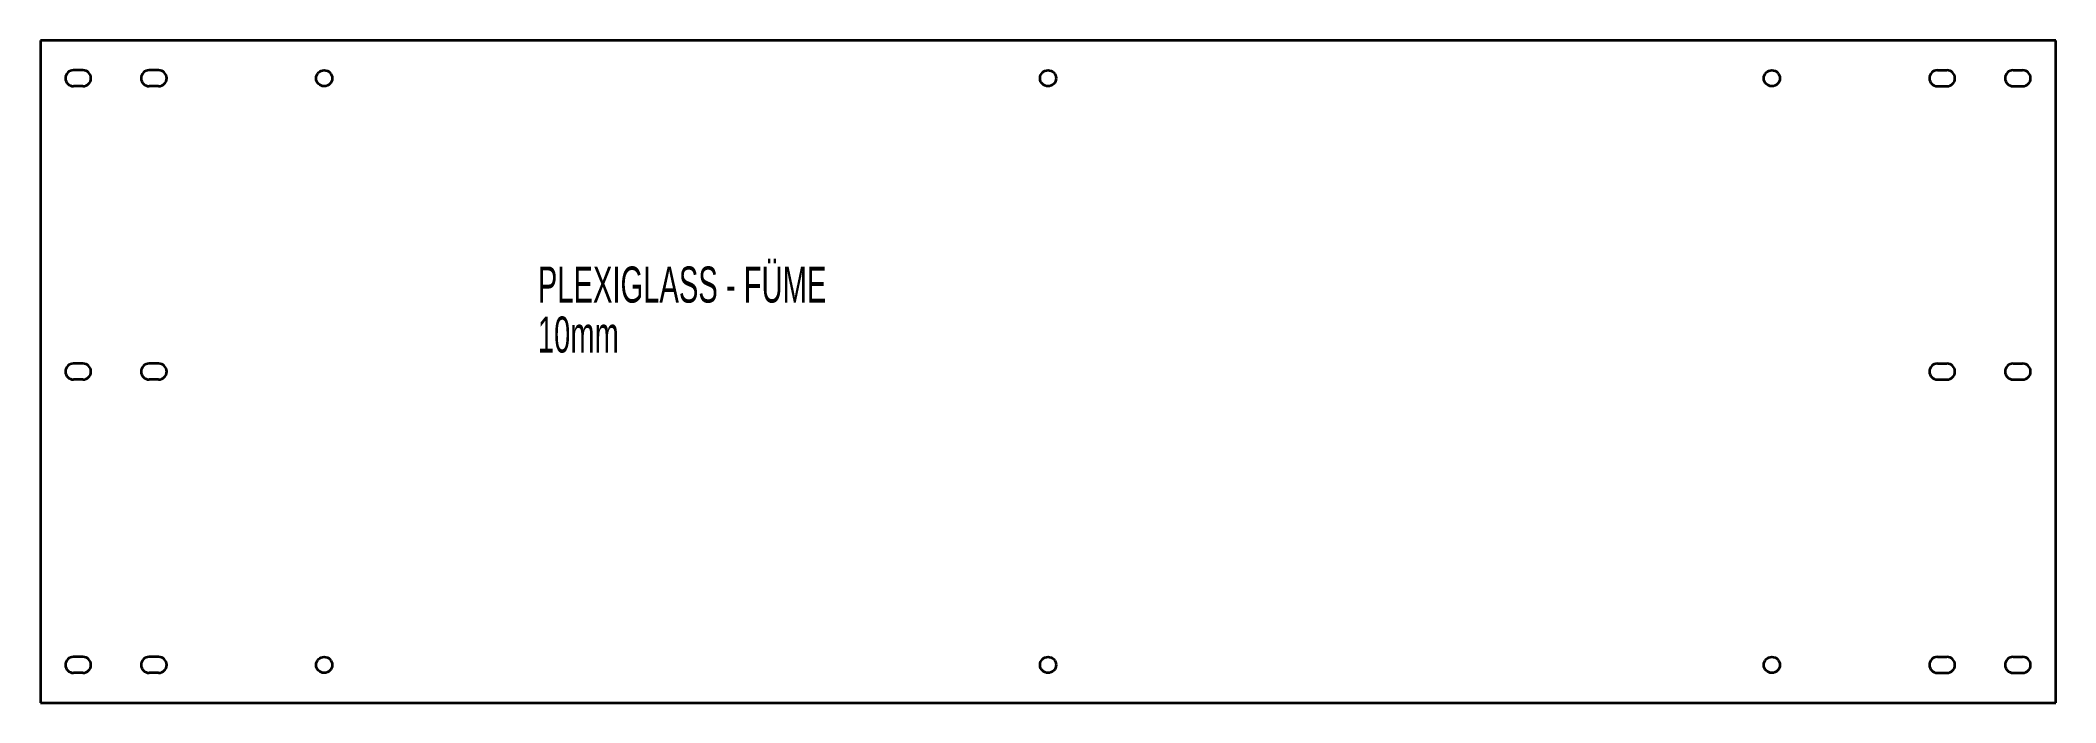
# Model space of a CAD drawing. Header units: millimetres. Extents: x -609 to 456, y -66 to 284.
import ezdxf

# ---------------------------------------------------------------- set-up
doc = ezdxf.new("R2010")
doc.units = ezdxf.units.MM
doc.styles.add('SLDTEXTSTYLE0', font='TXT', dxfattribs={"width": 0.605})

# ---------------------------------------------------------------- blocks, each defined once
blk = doc.blocks.new('SW_NOTE_0')
at = {"color": 0, "linetype": 'Continuous', "lineweight": 0, "char_height": 19.05, "attachment_point": 1, "style": 'SLDTEXTSTYLE0'}
for s, insert in [('PLEXIGLASS - FÜME', (0, 24.6)), ('10mm', (0, -1.8))]:
    blk.add_mtext(s, dxfattribs=dict(at, insert=insert))

msp = doc.modelspace()

# ---------------------------------------------------------------- linework, layer by layer
at = {"color": 7, "linetype": 'Continuous', "lineweight": 35}
for p, q in [((-609.1, 283.7), (-609.1, -66.3)), ((455.9, 283.7), (-609.1, 283.7)), ((455.9, -66.3), (455.9, 283.7)), ((-586.6, 268), (-591.6, 268)), ((-546.6, 268), (-551.6, 268)), ((393.4, 268), (398.4, 268)), ((433.4, 268), (438.4, 268)), ((-586.6, 259.5), (-591.6, 259.5)), ((-546.6, 259.5), (-551.6, 259.5)), ((393.4, 259.5), (398.4, 259.5)), ((433.4, 259.5), (438.4, 259.5)), ((-586.6, 113), (-591.6, 113)), ((-546.6, 113), (-551.6, 113)), ((393.4, 113), (398.4, 113)), ((433.4, 113), (438.4, 113)), ((-586.6, 104.5), (-591.6, 104.5)), ((-546.6, 104.5), (-551.6, 104.5)), ((393.4, 104.5), (398.4, 104.5)), ((433.4, 104.5), (438.4, 104.5)), ((-586.6, -42), (-591.6, -42)), ((-546.6, -42), (-551.6, -42)), ((393.4, -42), (398.4, -42)), ((433.4, -42), (438.4, -42)), ((-586.6, -50.5), (-591.6, -50.5)), ((-546.6, -50.5), (-551.6, -50.5)), ((393.4, -50.5), (398.4, -50.5)), ((433.4, -50.5), (438.4, -50.5)), ((-609.1, -66.3), (455.9, -66.3))]:
    msp.add_line(p, q, dxfattribs=at)
for centre in [(-459.1, 263.7), (-76.6, 263.7), (305.9, 263.7), (-459.1, -46.3), (-76.6, -46.3), (305.9, -46.3)]:
    msp.add_circle(centre, 4.25, dxfattribs=at)
for centre, start, end in [((-591.6, 263.7), 90, 270), ((-586.6, 263.7), 270, 90), ((-551.6, 263.7), 90, 270), ((-546.6, 263.7), 270, 90), ((393.4, 263.7), 90, 270), ((398.4, 263.7), 270, 90), ((433.4, 263.7), 90, 270), ((438.4, 263.7), 270, 90), ((-591.6, 108.7), 90, 270), ((-586.6, 108.7), 270, 90), ((-551.6, 108.7), 90, 270), ((-546.6, 108.7), 270, 90), ((393.4, 108.7), 90, 270), ((398.4, 108.7), 270, 90), ((433.4, 108.7), 90, 270), ((438.4, 108.7), 270, 90), ((-591.6, -46.3), 90, 270), ((-586.6, -46.3), 270, 90), ((-551.6, -46.3), 90, 270), ((-546.6, -46.3), 270, 90), ((393.4, -46.3), 90, 270), ((398.4, -46.3), 270, 90), ((433.4, -46.3), 90, 270), ((438.4, -46.3), 270, 90)]:
    msp.add_arc(centre, 4.25, start, end, dxfattribs=at)

# ---------------------------------------------------------------- block references
at = {"color": 7, "linetype": 'Continuous', "lineweight": 0}
msp.add_blockref('SW_NOTE_0', (-346.2, 139.6), dxfattribs=at)

doc.saveas('drawing.dxf')
